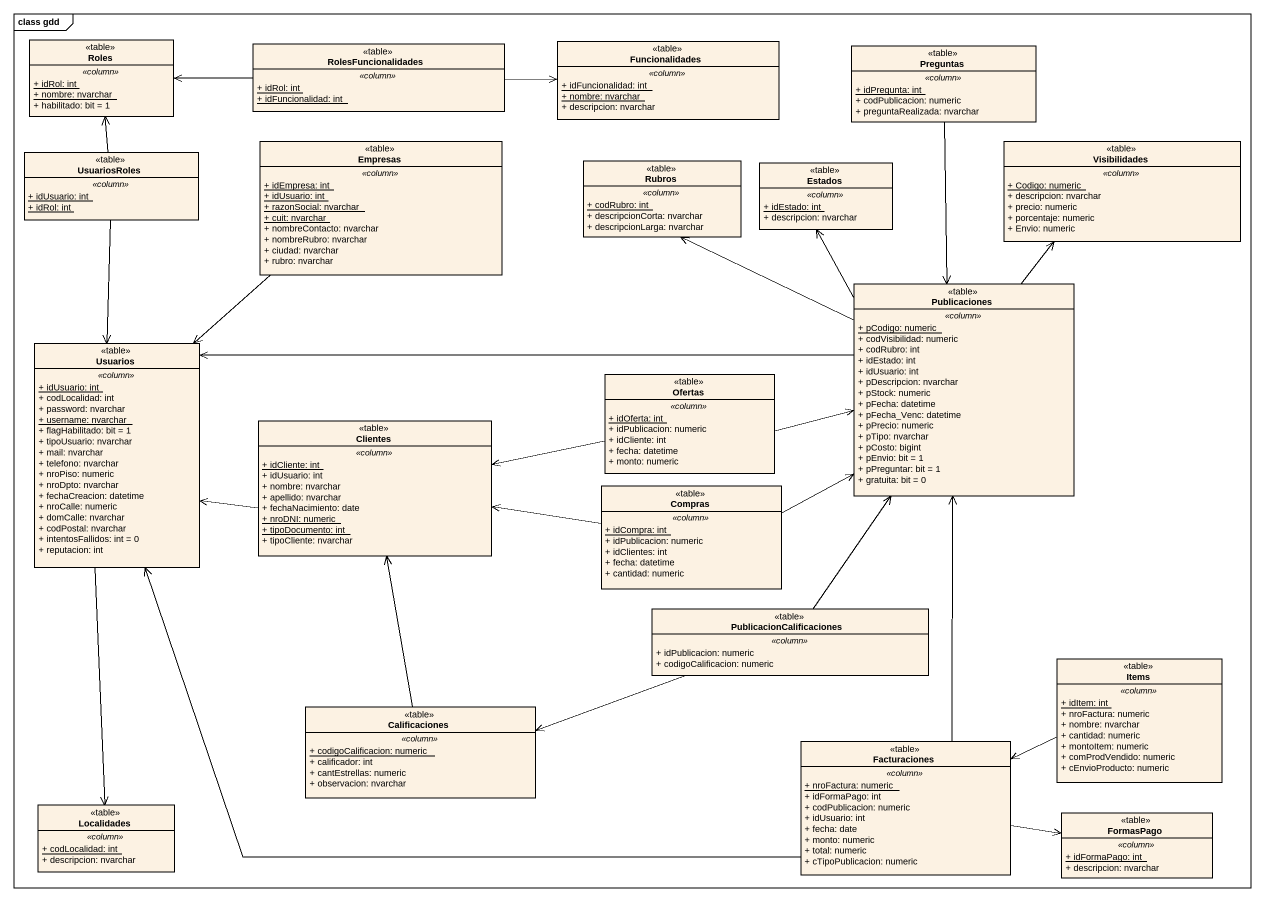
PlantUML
@startuml
mainframe class gdd
hide circle
hide empty members
skinparam classAttributeIconSize 0
class Roles <<table>> {
  .. <<column>> ..
  {static} + idRol: int
  {static} + nombre: nvarchar
  + habilitado: bit = 1
}
class RolesFuncionalidades <<table>> {
  .. <<column>> ..
  {static} + idRol: int
  {static} + idFuncionalidad: int
}
class Funcionalidades <<table>> {
  .. <<column>> ..
  {static} + idFuncionalidad: int
  {static} + nombre: nvarchar
  + descripcion: nvarchar
}
class Preguntas <<table>> {
  .. <<column>> ..
  {static} + idPregunta: int
  + codPublicacion: numeric
  + preguntaRealizada: nvarchar
}
class UsuariosRoles <<table>> {
  .. <<column>> ..
  {static} + idUsuario: int
  {static} + idRol: int
}
class Empresas <<table>> {
  .. <<column>> ..
  {static} + idEmpresa: int
  {static} + idUsuario: int
  {static} + razonSocial: nvarchar
  {static} + cuit: nvarchar
  + nombreContacto: nvarchar
  + nombreRubro: nvarchar
  + ciudad: nvarchar
  + rubro: nvarchar
}
class Rubros <<table>> {
  .. <<column>> ..
  {static} + codRubro: int
  + descripcionCorta: nvarchar
  + descripcionLarga: nvarchar
}
class Visibilidades <<table>> {
  .. <<column>> ..
  {static} + Codigo: numeric
  + descripcion: nvarchar
  + precio: numeric
  + porcentaje: numeric
  + Envio: numeric
}
class Estados <<table>> {
  .. <<column>> ..
  {static} + idEstado: int
  + descripcion: nvarchar
}
class Publicaciones <<table>> {
  .. <<column>> ..
  {static} + pCodigo: numeric
  + codVisibilidad: numeric
  + codRubro: int
  + idEstado: int
  + idUsuario: int
  + pDescripcion: nvarchar
  + pStock: numeric
  + pFecha: datetime
  + pFecha_Venc: datetime
  + pPrecio: numeric
  + pTipo: nvarchar
  + pCosto: bigint
  + pEnvio: bit = 1
  + pPreguntar: bit = 1
  + gratuita: bit = 0
}
class Usuarios <<table>> {
  .. <<column>> ..
  {static} + idUsuario: int
  + codLocalidad: int
  + password: nvarchar
  {static} + username: nvarchar
  + flagHabilitado: bit = 1
  + tipoUsuario: nvarchar
  + mail: nvarchar
  + telefono: nvarchar
  + nroPiso: numeric
  + nroDpto: nvarchar
  + fechaCreacion: datetime
  + nroCalle: numeric
  + domCalle: nvarchar
  + codPostal: nvarchar
  + intentosFallidos: int = 0
  + reputacion: int
}
class Ofertas <<table>> {
  .. <<column>> ..
  {static} + idOferta: int
  + idPublicacion: numeric
  + idCliente: int
  + fecha: datetime
  + monto: numeric
}
class Clientes <<table>> {
  .. <<column>> ..
  {static} + idCliente: int
  + idUsuario: int
  + nombre: nvarchar
  + apellido: nvarchar
  + fechaNacimiento: date
  {static} + nroDNI: numeric
  {static} + tipoDocumento: int
  + tipoCliente: nvarchar
}
class Compras <<table>> {
  .. <<column>> ..
  {static} + idCompra: int
  + idPublicacion: numeric
  + idClientes: int
  + fecha: datetime
  + cantidad: numeric
}
class PublicacionCalificaciones <<table>> {
  .. <<column>> ..
  + idPublicacion: numeric
  + codigoCalificacion: numeric
}
class Items <<table>> {
  .. <<column>> ..
  {static} + idItem: int
  + nroFactura: numeric
  + nombre: nvarchar
  + cantidad: numeric
  + montoItem: numeric
  + comProdVendido: numeric
  + cEnvioProducto: numeric
}
class Calificaciones <<table>> {
  .. <<column>> ..
  {static} + codigoCalificacion: numeric
  + calificador: int
  + cantEstrellas: numeric
  + observacion: nvarchar
}
class Facturaciones <<table>> {
  .. <<column>> ..
  {static} + nroFactura: numeric
  + idFormaPago: int
  + codPublicacion: numeric
  + idUsuario: int
  + fecha: date
  + monto: numeric
  + total: numeric
  + cTipoPublicacion: numeric
}
class Localidades <<table>> {
  .. <<column>> ..
  {static} + codLocalidad: int
  + descripcion: nvarchar
}
class FormasPago <<table>> {
  .. <<column>> ..
  {static} + idFormaPago: int
  + descripcion: nvarchar
}
RolesFuncionalidades -left-> Roles
RolesFuncionalidades -right-> Funcionalidades
Preguntas --> Publicaciones
UsuariosRoles -up-> Roles
UsuariosRoles --> Usuarios
Empresas --> Usuarios
Publicaciones -up-> Rubros
Publicaciones -up-> Visibilidades
Publicaciones -up-> Estados
Publicaciones -left-> Usuarios
Usuarios --> Localidades
Ofertas -right-> Publicaciones
Ofertas -left-> Clientes
Clientes -left-> Usuarios
Compras -right-> Publicaciones
Compras -left-> Clientes
PublicacionCalificaciones -up-> Publicaciones
PublicacionCalificaciones -left-> Calificaciones
Items -left-> Facturaciones
Calificaciones -up-> Clientes
Facturaciones -up-> Publicaciones
Facturaciones -left-> Usuarios
Facturaciones -right-> FormasPago
@enduml
